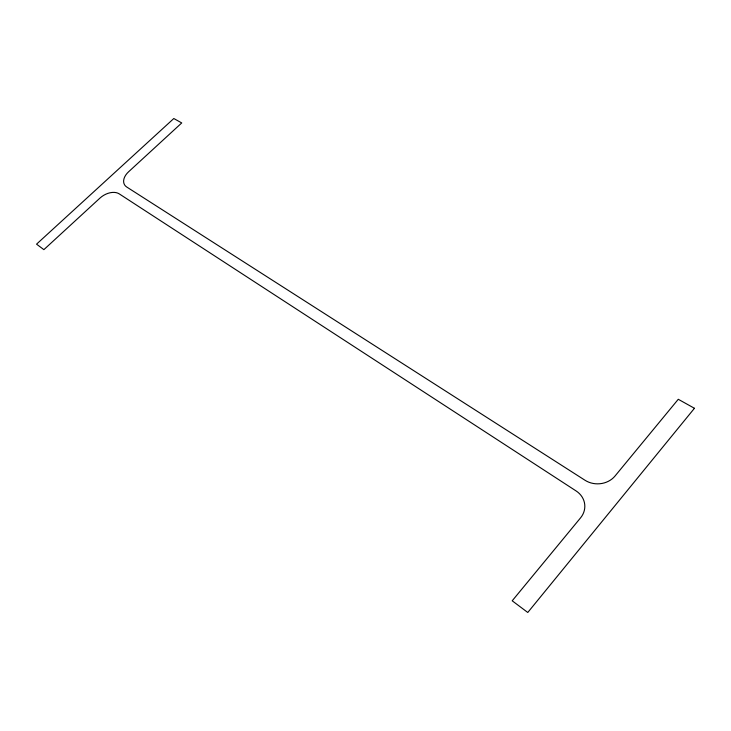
<?xml version="1.0" encoding="UTF-8"?>
<svg xmlns="http://www.w3.org/2000/svg" width="731" height="731" viewBox="0 0 731 731"><rect width="100%" height="100%" fill="white"/><g stroke="black" fill="none" stroke-linecap="round" stroke-linejoin="round"><path stroke-width="1.1" d="M694.45 408.291L527.773 612.477L512.203 600.8L580.578 517.84A21.382 19.18 -3.6 0 0 576.147 490.976L119.244 193.87A15.004 9.814 -31.5 0 0 99.983 198.074L43.878 249.646L36.55 244.154L173.804 118.523L181.736 122.936L128.601 171.776A14.821 9.649 -30.1 0 0 126.701 186.99L585.047 480.285A21.29 18.513 -2 0 0 615.027 476.027L678.277 399.281L694.45 408.291"/></g></svg>
